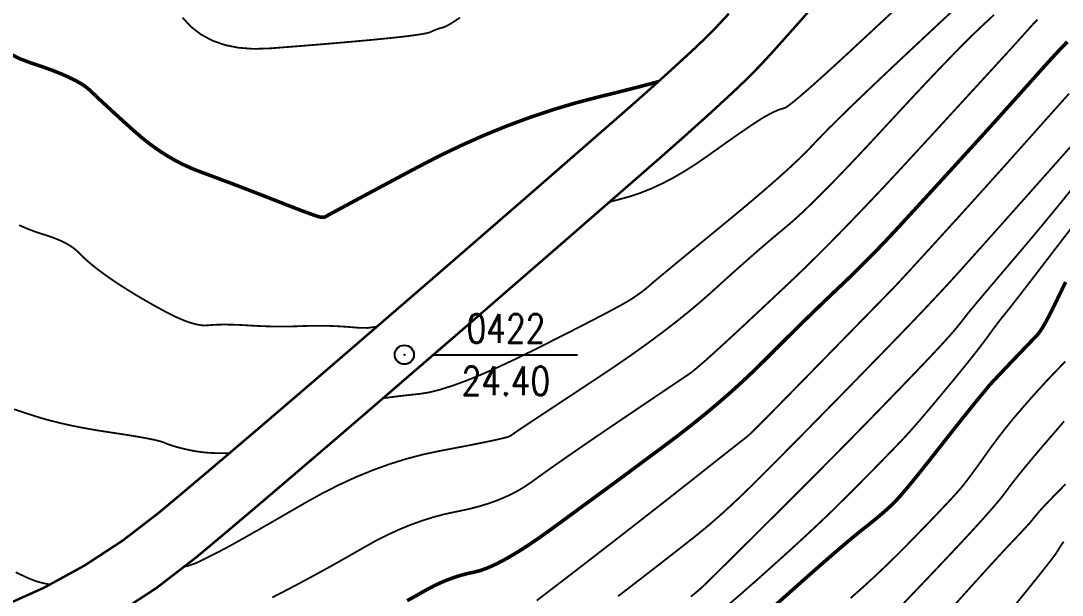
# Model space of a CAD drawing. Extents: x 1059 to 1761, y 608 to 1213.
# Drawn here: x 1163.78 to 1207.35, y 738.77 to 762.81 of the extents above; entities that cross this region are included whole.
import ezdxf
from ezdxf.enums import TextEntityAlignment as Align

# ---------------------------------------------------------------- set-up
doc = ezdxf.new("R2010")
doc.units = 0
doc.header["$LTSCALE"] = 0.5
doc.header["$PDSIZE"] = 0.2
doc.layers.get('0').update_dxf_attribs({"linetype": 'CONTINUOUS'})
for name, color, linetype in [('DGX', 2, 'CONTINUOUS'), ('DLSS', 4, 'CONTINUOUS'), ('KZD', 1, 'CONTINUOUS')]:
    doc.layers.add(name, color=color, linetype=linetype)
doc.styles.add('HZ', font='rs.shx', dxfattribs={"width": 0.8, "bigfont": 'hztxt.shx'})

# ---------------------------------------------------------------- blocks, each defined once
blk = doc.blocks.new('gc117')
blk.add_circle((0, 0), 0.8)
blk.add_point((0, 0))

msp = doc.modelspace()

# ---------------------------------------------------------------- linework, layer by layer
at = {"layer": 'DGX', "linetype": 'Continuous', "const_width": 0.075}
for points in [[(1202.902943131525, 763.3521777386442), (1202.354076834987, 762.8388139099877), (1201.714247860191, 762.2403094873777), (1200.983456207138, 761.5566644708138), (1200.240631865865, 760.8594628231299), (1199.564704826412, 760.2202885071596), (1198.955675088777, 759.6391415229031), (1198.413542652961, 759.1160218703601), (1197.938307518964, 758.6509295495307), (1197.529969686786, 758.243864560415), (1197.188529156426, 757.8948269030129), (1196.913985927886, 757.6038165773246), (1196.644008617229, 757.3221619330882), (1196.316265840523, 757.0011913200423), (1195.930757597766, 756.6409047381867), (1195.48748388896, 756.2413021875216), (1194.986444714103, 755.8023836680469), (1194.427640073196, 755.3241491797626), (1193.811069966239, 754.8065987226687), (1193.136734393231, 754.2497322967654), (1192.473579537283, 753.7056985496994), (1191.890551581502, 753.226646129118), (1191.387650525889, 752.8125750350212), (1190.964876370443, 752.4634852674088), (1190.622229115165, 752.1793768262811), (1190.359708760054, 751.9602497116379), (1190.177315305111, 751.8061039234792), (1190.075048750336, 751.7169394618049), (1190.008818987303, 751.658583128069), (1189.934535907586, 751.5968617237249), (1189.852199511186, 751.5317752487728), (1189.761809798103, 751.4633237032125), (1189.663366768337, 751.391507087044), (1189.556870421887, 751.3163254002674), (1189.442320758754, 751.2377786428826), (1189.319717778938, 751.1558668148898), (1189.146810332342, 751.0502410533966), (1188.881347268872, 750.9005524955105), (1188.523328588527, 750.706801141232), (1188.072754291307, 750.4689869905606), (1187.529624377213, 750.1871100434965), (1186.893938846244, 749.8611703000398), (1186.1656976984, 749.4911677601904), (1185.344900933681, 749.0771024239483), (1184.509678485526, 748.666045887024), (1183.738160287374, 748.3050697451278), (1183.030346339224, 747.9941739982596), (1182.386236641076, 747.7333586464198), (1181.805831192931, 747.522623689608), (1181.289129994788, 747.3619691278244), (1180.836133046648, 747.251394961069), (1180.446840348511, 747.1909011893417), (1180.095628203915, 747.1546519071373), (1179.756872916401, 747.1168112089505), (1179.430574485968, 747.0773790947811), (1179.116732912617, 747.0363555646293), (1178.937939723001, 747.0110747135002)], [(1200.555806117213, 763.4607723985644), (1199.887593131971, 762.8411113601146), (1199.137267365727, 762.1426684881603), (1198.391408333887, 761.4502872927158), (1197.736595551861, 760.8488112837956), (1197.172829019649, 760.3382404613999), (1196.700108737252, 759.9185748255285), (1196.318434704669, 759.5898143761815), (1196.0278069219, 759.3519591133589), (1195.828225388944, 759.2050090370608), (1195.719690105804, 759.1489641472868), (1195.652447169622, 759.1344477686263), (1195.576742677543, 759.1120832256676), (1195.492576629568, 759.0818705184109), (1195.399949025697, 759.0438096468562), (1195.29885986593, 758.9979006110035), (1195.189309150266, 758.9441434108528), (1195.071296878706, 758.882538046404), (1194.944823051249, 758.8130845176572), (1194.79230344238, 758.7227692516553), (1194.596153826583, 758.5985786754414), (1194.356374203858, 758.4405127890154), (1194.072964574205, 758.2485715923773), (1193.745924937624, 758.022755085527), (1193.375255294115, 757.7630632684647), (1192.960955643678, 757.4694961411902), (1192.503025986312, 757.1420537037038), (1192.026349932263, 756.8126298273868), (1191.555811091772, 756.5131183836208), (1191.09140946484, 756.2435193724059), (1190.633145051467, 756.003832793742), (1190.181017851654, 755.7940586476294), (1189.735027865399, 755.6141969340678), (1189.295175092703, 755.4642476530572), (1188.861459533567, 755.3442108045977), (1188.43088109008, 755.231364167992), (1188.41541664936, 755.226751916862)], [(1182.160529604145, 762.9418265141974), (1181.908769378235, 762.7763504865252), (1181.707802762482, 762.6529955442119), (1181.557629756885, 762.5717616872578), (1181.458250361446, 762.5326489156625), (1181.385534192084, 762.5139323903745), (1181.315350864721, 762.4938872723417), (1181.247700379357, 762.4725135615641), (1181.182582735993, 762.4498112580418), (1181.119997934627, 762.4257803617746), (1181.05994597526, 762.4004208727628), (1181.002426857893, 762.3737327910061), (1180.947440582524, 762.3457161165048), (1180.868103001618, 762.3159991211569), (1180.737529967638, 762.2842100768609), (1180.555721480583, 762.2503489836165), (1180.322677540453, 762.2144158414239), (1180.038398147249, 762.1764106502832), (1179.702883300971, 762.1363334101942), (1179.316133001618, 762.0941841211569), (1178.878147249191, 762.0499627831715), (1178.399353448671, 762.0041543422572), (1177.89017900504, 761.9572437444331), (1177.350623918298, 761.9092309896993), (1176.780688188445, 761.8601160780559), (1176.18037181548, 761.8098990095027), (1175.549674799405, 761.75857978404), (1174.888597140218, 761.7061584016675), (1174.19713883792, 761.6526348623853), (1173.517022731797, 761.6325349708651), (1172.889971661135, 761.6803845317784), (1172.315985625932, 761.7961835451251), (1171.795064626191, 761.9799320109055), (1171.327208661909, 762.2316299291192), (1170.912417733088, 762.5512772997666), (1170.550691839727, 762.9388741228474)], [(1204.502446114005, 763.060734718027), (1204.236018834565, 762.811678159102), (1203.950335880535, 762.5444807838164), (1203.628276780361, 762.2363553630987), (1203.252721062491, 761.8645146678774), (1202.823668726925, 761.4289586981524), (1202.341119773664, 760.9296874539239), (1201.805074202706, 760.3667009351918), (1201.215532014052, 759.739999141956), (1200.572493207702, 759.0495820742167), (1199.875957783657, 758.2954497319737), (1199.178928790753, 757.5430478099639), (1198.534409277831, 756.8578220029242), (1197.94239924489, 756.2397723108544), (1197.402898691931, 755.6888987337547), (1196.915907618952, 755.2052012716249), (1196.481426025954, 754.7886799244652), (1196.099453912938, 754.4393346922755), (1195.769991279903, 754.1571655750558), (1195.457240527629, 753.8981602862285), (1195.125404056896, 753.6183065392162), (1194.774481867705, 753.3176043340187), (1194.404473960055, 752.996053670636), (1194.015380333946, 752.6536545490683), (1193.607200989378, 752.2904069693154), (1193.179935926352, 751.9063109313774), (1192.733585144867, 751.5013664352542), (1192.2595955064, 751.0812023665285), (1191.749413872427, 750.6514476107824), (1191.203040242948, 750.2121021680161), (1190.620474617964, 749.7631660382297), (1190.001716997473, 749.3046392214229), (1189.346767381477, 748.836521717596), (1188.655625769974, 748.3588135267488), (1187.928292162966, 747.8715146488814), (1187.225100847212, 747.4072365088253), (1186.606386109471, 746.9985905314123), (1186.072147949743, 746.6455767166422), (1185.622386368029, 746.348195064515), (1185.257101364328, 746.1064455750309), (1184.97629293864, 745.9203282481897), (1184.779961090966, 745.7898430839914), (1184.668105821304, 745.7149900824361), (1184.600774247214, 745.6693779288213), (1184.538013486251, 745.6266153084447), (1184.479823538417, 745.586702221306), (1184.42620440371, 745.5496386674055), (1184.377156082131, 745.515424646743), (1184.33267857368, 745.4840601593186), (1184.292771878357, 745.4555452051321), (1184.257435996162, 745.4298797841839), (1184.182747197547, 745.3989850917379), (1184.024781752966, 745.3547823230588), (1183.783539662417, 745.2972714781464), (1183.459020925901, 745.2264525570008), (1183.051225543418, 745.1423255596219), (1182.560153514968, 745.0448904860098), (1181.98580484055, 744.9341473361644), (1181.328179520166, 744.8100961100859), (1180.628123405822, 744.6617395103817), (1179.926482349526, 744.4780802396599), (1179.223256351279, 744.2591182979204), (1178.518445411079, 744.0048536851632), (1177.812049528927, 743.7152864013882), (1177.104068704823, 743.3904164465955), (1176.394502938768, 743.0302438207851), (1175.68335223076, 742.6347685239571), (1175.006060968305, 742.242431301729), (1174.398073538908, 741.8916728997185), (1173.859389942569, 741.5824933179257), (1173.390010179288, 741.3148925563505), (1172.989934249065, 741.0888706149931), (1172.6591621519, 740.9044274938533), (1172.397693887793, 740.7615631929311), (1172.205529456744, 740.6602777122266), (1172.052709117554, 740.5822386986405), (1171.909273129024, 740.5091137990732), (1171.775221491154, 740.4409030135249), (1171.650554203944, 740.3776063419956), (1171.535271267393, 740.3192237844852), (1171.429372681503, 740.2657553409937), (1171.332858446273, 740.2172010115212), (1171.245728561702, 740.1735607960677), (1171.161733279366, 740.1338158573594), (1171.074622850839, 740.0969473581226), (1170.98439727612, 740.0629552983576), (1170.891056555209, 740.031839678064), (1170.794600688107, 740.003600497242), (1170.695029674813, 739.9782377558918), (1170.649507371258, 739.9682692434351)], [(1206.316669024565, 762.8534809010596), (1206.27166943651, 762.8096617375983), (1206.216893659709, 762.7536080630641), (1206.152341694163, 762.6853198774571), (1206.078013539872, 762.6047971807774), (1205.993909196836, 762.5120399730247), (1205.900028665054, 762.4070482541991), (1205.801284284978, 762.2961431485952), (1205.702588397058, 762.1856457805071), (1205.603941001293, 762.0755561499351), (1205.505342097684, 761.965874256879), (1205.406791686231, 761.8566001013388), (1205.308289766934, 761.7477336833146), (1205.209836339792, 761.6392750028064), (1205.111431404806, 761.5312240598139), (1204.967244583265, 761.3734805103907), (1204.731445496459, 761.1159440105897), (1204.404034144388, 760.758614560411), (1203.98501052705, 760.3014921598547), (1203.474374644448, 759.7445768089206), (1202.87212649658, 759.0878685076087), (1202.178266083446, 758.3313672559192), (1201.392793405047, 757.475073053852), (1200.580749866103, 756.5947175529492), (1199.807176871337, 755.766032404753), (1199.072074420748, 754.9890176092633), (1198.375442514336, 754.2636731664802), (1197.717281152101, 753.5899990764037), (1197.097590334044, 752.9679953390338), (1196.516370060163, 752.3976619543705), (1195.97362033046, 751.8789989224138), (1195.468092888418, 751.4035497710723), (1194.998539477523, 750.9628580282548), (1194.564960097774, 750.5569236939613), (1194.167354749171, 750.1857467681916), (1193.805723431715, 749.849327250946), (1193.480066145406, 749.5476651422242), (1193.190382890243, 749.2807604420265), (1192.936673666226, 749.0486131503528), (1192.711067133168, 748.8442197187786), (1192.505691950881, 748.6605765988795), (1192.320548119366, 748.4976837906556), (1192.155635638622, 748.355541294107), (1192.010954508649, 748.2341491092334), (1191.886504729447, 748.1335072360351), (1191.782286301016, 748.0536156745119), (1191.698299223357, 747.9944744246638), (1191.589604518476, 747.9221082788966), (1191.411263208379, 747.8025420296159), (1191.163275293067, 747.6357756768216), (1190.845640772539, 747.4218092205136), (1190.458359646796, 747.1606426606921), (1190.001431915838, 746.852275997357), (1189.474857579665, 746.4967092305083), (1188.878636638276, 746.093942360146), (1188.268308498939, 745.6804902580252), (1187.699412568924, 745.2928677959011), (1187.171948848229, 744.9310749737737), (1186.685917336855, 744.5951117916428), (1186.241318034801, 744.2849782495085), (1185.838150942069, 744.0006743473709), (1185.476416058657, 743.74220008523), (1185.156113384566, 743.5095554630858), (1184.845170432462, 743.2979361655755), (1184.511514715014, 743.1025378773367), (1184.15514623222, 742.9233605983692), (1183.77606498408, 742.7604043286731), (1183.374270970595, 742.6136690682483), (1182.949764191765, 742.483154817095), (1182.50254464759, 742.3688615752131), (1182.03261233807, 742.2707893426027), (1181.550778204506, 742.168678565749), (1181.067853188203, 742.0422696911374), (1180.58383728916, 741.8915627187681), (1180.098730507376, 741.7165576486409), (1179.612532842853, 741.5172544807559), (1179.125244295589, 741.2936532151131), (1178.636864865586, 741.0457538517124), (1178.147394552842, 740.773556390554), (1177.658549629376, 740.4919286118418), (1177.172046367203, 740.2157382957799), (1176.687884766324, 739.9449854423686), (1176.206064826738, 739.6796700516078), (1175.726586548447, 739.4197921234972), (1175.249449931449, 739.1653516580373), (1174.774654975745, 738.9163486552276), (1174.302201681334, 738.6727831150686)], [(1207.645415438845, 759.7630417551466), (1207.139157660532, 759.1984440069298), (1206.563389623886, 758.5523759961638), (1205.963738556919, 757.8785869769405), (1205.385831687642, 757.2308262033514), (1204.829669016055, 756.6090936753966), (1204.295250542157, 756.013389393076), (1203.78257626595, 755.4437133563896), (1203.291646187433, 754.9000655653375), (1202.822460306606, 754.3824460199197), (1202.375018623468, 753.890854720136), (1201.962040475078, 753.4383267236942), (1201.596245198491, 753.0378970883019), (1201.277632793708, 752.689565813959), (1201.00620326073, 752.3933329006657), (1200.781956599555, 752.1491983484218), (1200.604892810183, 751.9571621572273), (1200.475011892616, 751.8172243270824), (1200.392313846853, 751.7293848579868), (1200.2981945401, 751.631886102396), (1200.134049839565, 751.4629704127653), (1199.899879745247, 751.2226377890947), (1199.595684257146, 750.9108882313841), (1199.221463375263, 750.5277217396335), (1198.777217099597, 750.073138313843), (1198.262945430148, 749.5471379540124), (1197.678648366916, 748.949720660142), (1197.09069156469, 748.3487642554046), (1196.565440678259, 747.8121465629732), (1196.102895707621, 747.3398675828479), (1195.703056652777, 746.9319273150286), (1195.365923513728, 746.5883257595153), (1195.091496290473, 746.3090629163081), (1194.879774983011, 746.0941387854069), (1194.730759591344, 745.9435533668118), (1194.618380424647, 745.8310015406169), (1194.516567792095, 745.7301781869162), (1194.425321693689, 745.6410833057098), (1194.344642129429, 745.5637168969978), (1194.274529099315, 745.4980789607802), (1194.214982603346, 745.4441694970568), (1194.166002641523, 745.4019885058278), (1194.127589213846, 745.371535987093), (1194.062099735207, 745.3212671031639), (1193.931891620498, 745.2196370163517), (1193.73696486972, 745.0666457266565), (1193.477319482873, 744.8622932340782), (1193.152955459956, 744.6065795386168), (1192.763872800969, 744.2995046402722), (1192.310071505913, 743.9410685390445), (1191.791551574788, 743.5312712349339), (1191.234655237725, 743.0918751806709), (1190.665724724857, 742.6446428289864), (1190.084760036184, 742.1895741798805), (1189.491761171705, 741.7266692333532), (1188.886728131422, 741.2559279894043), (1188.269660915333, 740.777350448034), (1187.640559523439, 740.2909366092422), (1186.99942395574, 739.796686473029), (1186.3865622458, 739.3251385582288), (1185.842282427185, 738.9068313836758), (1185.366584499893, 738.5417649493703)], [(1207.690184963697, 757.5233276453633), (1207.199821517437, 756.9695696118328), (1206.645752495859, 756.3449975439158), (1206.027977898962, 755.6496114416127), (1205.408426822879, 754.9529547138319), (1204.849028363744, 754.324570769482), (1204.349782521556, 753.7644596085631), (1203.910689296316, 753.2726212310752), (1203.531748688022, 752.8490556370182), (1203.212960696677, 752.4937628263923), (1202.954325322278, 752.2067427991973), (1202.755842564827, 751.9879955554333), (1202.583004663366, 751.799286924469), (1202.401303856939, 751.602382735673), (1202.210740145546, 751.3972829890456), (1202.011313529187, 751.1839876845866), (1201.803024007861, 750.9624968222959), (1201.58587158157, 750.7328104021738), (1201.359856250312, 750.4949284242199), (1201.124978014088, 750.2488508884344), (1200.866784892293, 749.9797163091436), (1200.570824904324, 749.6726632006732), (1200.23709805018, 749.3276915630237), (1199.865604329861, 748.9448013961947), (1199.456343743366, 748.5239927001865), (1199.009316290698, 748.0652654749988), (1198.524521971854, 747.5686197206319), (1198.001960786835, 747.0340554370856), (1197.473217105505, 746.4940940513109), (1196.969875297726, 745.9812569902585), (1196.491935363499, 745.4955442539289), (1196.039397302824, 745.0369558423216), (1195.612261115701, 744.6054917554368), (1195.21052680213, 744.2011519932746), (1194.83419436211, 743.8239365558348), (1194.483263795642, 743.4738454431176), (1194.148367494344, 743.1442736365842), (1193.820137849836, 742.8286161176959), (1193.498574862117, 742.5268728864527), (1193.183678531188, 742.2390439428546), (1192.875448857049, 741.9651292869016), (1192.573885839699, 741.7051289185938), (1192.278989479138, 741.459042837931), (1191.990759775366, 741.2268710449133), (1191.697643959542, 740.9956983044674), (1191.388089262824, 740.7526093815198), (1191.062095685212, 740.4976042760707), (1190.719663226705, 740.2306829881198), (1190.360791887305, 739.9518455176674), (1189.98548166701, 739.6610918647134), (1189.593732565821, 739.3584220292577), (1189.185544583738, 739.0438360113005), (1188.768858177917, 738.7234291119706)], [(1207.837131324584, 755.8690442277793), (1207.37769555109, 755.2985596928763), (1206.909864249966, 754.72517798549), (1206.433637421213, 754.1488991056203), (1205.949015064829, 753.5697230532672), (1205.455997180816, 752.9876498284308), (1204.987683869042, 752.4375966354997), (1204.577175229379, 751.9544806788628), (1204.224471261825, 751.5383019585199), (1203.929571966382, 751.1890604744711), (1203.692477343048, 750.9067562267164), (1203.513187391825, 750.6913892152559), (1203.391702112711, 750.5429594400894), (1203.328021505708, 750.461466901217), (1203.290022803465, 750.4099512458811), (1203.245583238635, 750.3514521213237), (1203.194702811217, 750.2859695275451), (1203.137381521211, 750.2135034645453), (1203.073619368618, 750.134053932324), (1203.003416353437, 750.0476209308815), (1202.926772475668, 749.9542044602177), (1202.843687735312, 749.8538045203327), (1202.744660418627, 749.7374673077836), (1202.620188811874, 749.5962390191278), (1202.470272915052, 749.4301196543653), (1202.294912728161, 749.2391092134961), (1202.094108251202, 749.0232076965203), (1201.867859484173, 748.7824151034378), (1201.616166427076, 748.5167314342485), (1201.339029079911, 748.2261566889526), (1201.045877658647, 747.9201894378725), (1200.746142379254, 747.6083282513308), (1200.439823241732, 747.2905731293273), (1200.126920246082, 746.9669240718622), (1199.807433392303, 746.6373810789354), (1199.481362680395, 746.3019441505469), (1199.148708110358, 745.9606132866967), (1198.809469682193, 745.6133884873848), (1198.449280013293, 745.246231434987), (1198.053771721053, 744.8451038118786), (1197.622944805472, 744.41000561806), (1197.156799266551, 743.9409368535312), (1196.655335104289, 743.4378975182918), (1196.118552318687, 742.9008876123421), (1195.546450909744, 742.3299071356821), (1194.939030877461, 741.7249560883117), (1194.350116282856, 741.1392975969001), (1193.833531186949, 740.6261947881162), (1193.38927558974, 740.18564766196), (1193.017349491228, 739.8176562184318), (1192.717752891414, 739.5222204575313), (1192.490485790297, 739.2993403792586), (1192.335548187878, 739.1490159836137), (1192.252940084157, 739.0712472705966), (1192.198447555954, 739.0234926495892), (1192.12785668009, 738.9632105299735), (1192.041167456566, 738.8904009117495), (1191.938379885381, 738.8050637949171), (1191.819493966534, 738.7071991794764)], [(1178.690020913353, 750.0132818107622), (1178.657665206163, 750.0046903067891), (1178.287825104926, 749.9536462521506), (1177.946631791395, 749.9573695123893), (1177.623475788961, 749.9857579649939), (1177.307747621018, 750.0087094874532), (1176.999447287566, 750.0262240797672), (1176.698574788606, 750.0383017419358), (1176.405130124137, 750.044942473959), (1176.119113294159, 750.046146275837), (1175.840524298673, 750.0419131475696), (1175.569363137678, 750.032243089157), (1175.300782590183, 750.0217784135309), (1175.029935435199, 750.0151614336237), (1174.756821672725, 750.0123921494352), (1174.481441302761, 750.0134705609655), (1174.203794325307, 750.0183966682145), (1173.923880740363, 750.0271704711823), (1173.64170054793, 750.0397919698689), (1173.357253748006, 750.0562611642742), (1173.079996523624, 750.0724543809807), (1172.819385057815, 750.0842479465709), (1172.575419350578, 750.0916418610445), (1172.348099401914, 750.0946361244019), (1172.137425211822, 750.0932307366427), (1171.943396780303, 750.0874256977671), (1171.766014107356, 750.077221007775), (1171.605277192983, 750.0626166666666), (1171.442093562011, 750.0579745824241), (1171.25737073927, 750.0776566630299), (1171.051108724762, 750.1216629084839), (1170.823307518485, 750.1899933187863), (1170.573967120439, 750.282647893937), (1170.303087530625, 750.3996266339359), (1170.010668749043, 750.5409295387832), (1169.696710775692, 750.7065566084789), (1169.37865450133, 750.8826901812356), (1169.073940816715, 751.0555125952662), (1168.782569721845, 751.2250238505709), (1168.504541216721, 751.3912239471495), (1168.239855301344, 751.554112885002), (1167.988511975713, 751.7136906641285), (1167.750511239827, 751.869957284529), (1167.525853093688, 752.0229127462034), (1167.314688146962, 752.1720294234217), (1167.117167009318, 752.3167796904538), (1166.933289680754, 752.4571635472998), (1166.763056161272, 752.5931809939595), (1166.606466450871, 752.7248320304332), (1166.463520549551, 752.8521166567206), (1166.334218457312, 752.9750348728218), (1166.218560174154, 753.0935866787368), (1166.099571496952, 753.2076453907231), (1165.960278222577, 753.3170843250383), (1165.800680351031, 753.4219034816824), (1165.620777882313, 753.5221028606553), (1165.420570816424, 753.6176824619572), (1165.200059153362, 753.7086422855879), (1164.95924289313, 753.7949823315473), (1164.698122035725, 753.8767025998357), (1164.407040308861, 753.971713130662), (1164.076341440248, 754.0979239642354), (1163.706025429886, 754.2553351005558)], [(1207.769678730164, 754.1796907192426), (1207.383351930137, 753.6757741264474), (1207.020240406162, 753.2022618083402), (1206.680344158241, 752.7591537649208), (1206.363663186374, 752.3464499961894), (1206.074476808886, 751.9700600866884), (1205.817064344105, 751.6358936209601), (1205.591425792032, 751.3439505990045), (1205.397561152666, 751.0942310208217), (1205.235470426007, 750.8867348864117), (1205.105153612055, 750.7214621957743), (1205.006610710811, 750.5984129489098), (1204.939841722274, 750.5175871458179), (1204.884123051688, 750.4505351645743), (1204.818731104298, 750.3688073832545), (1204.743665880104, 750.2724038018586), (1204.658927379106, 750.1613244203864), (1204.564515601304, 750.0355692388381), (1204.460430546698, 749.8951382572135), (1204.346672215287, 749.7400314755128), (1204.223240607073, 749.5702488937359), (1204.083094855791, 749.3802502939483), (1203.919194095181, 749.1644954582155), (1203.731538325242, 748.9229843865373), (1203.520127545974, 748.655717078914), (1203.284961757377, 748.3626935353456), (1203.026040959451, 748.0439137558318), (1202.743365152196, 747.6993777403728), (1202.436934335613, 747.3290854889686), (1202.130924518133, 746.9619226229124), (1201.84951170819, 746.6267747634973), (1201.592695905782, 746.3236419107235), (1201.360477110912, 746.0525240645907), (1201.152855323577, 745.8134212250992), (1200.969830543779, 745.6063333922488), (1200.811402771517, 745.4312605660396), (1200.677572006792, 745.2882027464714), (1200.554659506123, 745.1599168258675), (1200.428986526029, 745.0291596965509), (1200.30055306651, 744.8959313585216), (1200.169359127567, 744.7602318117795), (1200.0354047092, 744.6220610563247), (1199.898689811408, 744.4814190921572), (1199.759214434192, 744.338305919277), (1199.616978577551, 744.1927215376841), (1199.465958286642, 744.0387799628692), (1199.30012960662, 743.8705952103232), (1199.119492537486, 743.6881672800462), (1198.924047079239, 743.4914961720381), (1198.71379323188, 743.2805818862989), (1198.488730995408, 743.0554244228288), (1198.248860369823, 742.8160237816276), (1197.994181355126, 742.5623799626952), (1197.71654854032, 742.2893874185888), (1197.407816514408, 741.9919406018652), (1197.067985277391, 741.6700395125245), (1196.697054829268, 741.3236841505665), (1196.29502517004, 740.9528745159913), (1195.861896299706, 740.557610608799), (1195.397668218267, 740.1378924289894), (1194.902340925723, 739.6937199765628), (1194.382246567404, 739.232569039515), (1193.843717288643, 738.7619154058424), (1193.286753089439, 738.281759075545)], [(1207.486051208062, 748.5535758003045), (1207.358142878053, 748.4214698294203), (1207.231210883535, 748.289918229729), (1207.105255224509, 748.1589210012305), (1206.980275900974, 748.028478143925), (1206.856272912931, 747.8985896578124), (1206.728841914053, 747.7636651653786), (1206.593578558018, 747.6181142891094), (1206.450482844823, 747.4619370290048), (1206.29955477447, 747.295133385065), (1206.140794346959, 747.1177033572898), (1205.974201562288, 746.9296469456791), (1205.799776420459, 746.7309641502331), (1205.617518921472, 746.5216549709519), (1205.432737546889, 746.3059920533829), (1205.250740778275, 746.0882480430737), (1205.071528615629, 745.8684229400244), (1204.895101058952, 745.646516744235), (1204.721458108243, 745.4225294557056), (1204.550599763502, 745.1964610744359), (1204.38252602473, 744.9683116004261), (1204.217236891927, 744.7380810336763), (1204.058148841419, 744.5143413465007), (1203.908678349533, 744.3056645112136), (1203.76882541627, 744.1120505278153), (1203.63859004163, 743.9334993963056), (1203.517972225612, 743.7700111166845), (1203.406971968217, 743.621585688952), (1203.305589269445, 743.4882231131081), (1203.213824129295, 743.3699233891527), (1203.102347967941, 743.2353682384359), (1202.941832205558, 743.0532393823073), (1202.732276842145, 742.8235368207669), (1202.473681877703, 742.5462605538146), (1202.166047312231, 742.2214105814506), (1201.809373145729, 741.8489869036748), (1201.403659378198, 741.4289895204871), (1200.948906009636, 740.9614184318879), (1200.467698188094, 740.475819342561), (1199.982621061619, 740.0017379571906), (1199.493674630211, 739.539174275777), (1199.000858893869, 739.08812829832), (1198.504173852595, 738.6486000248198)], [(1172.521577945784, 744.7193374194356), (1172.42426686923, 744.7151853636769), (1172.17741882466, 744.711376516834), (1171.938663936032, 744.7146366195633), (1171.708002203346, 744.724965671865), (1171.485433626601, 744.7423636737391), (1171.270958205799, 744.7668306251855), (1171.064575940939, 744.7983665262043), (1170.86628683202, 744.8369713767953), (1170.67946678611, 744.8787399094917), (1170.507491710275, 744.9197668568266), (1170.350361604515, 744.9600522188), (1170.20807646883, 744.9995959954117), (1170.08063630322, 745.0383981866619), (1169.968041107686, 745.0764587925505), (1169.870290882227, 745.1137778130776), (1169.787385626842, 745.150355248243), (1169.686145355868, 745.1887740907708), (1169.53339008364, 745.2316173333847), (1169.329119810157, 745.2788849760849), (1169.07333453542, 745.3305770188712), (1168.766034259429, 745.3866934617436), (1168.407218982184, 745.4472343047022), (1167.996888703684, 745.512199547747), (1167.53504342393, 745.5815891908778), (1167.058502181808, 745.655058999369), (1166.604084016204, 745.7322647384946), (1166.171788927118, 745.8132064082545), (1165.761616914551, 745.8978840086488), (1165.373567978502, 745.9862975396774), (1165.007642118971, 746.0784470013405), (1164.663839335958, 746.1743323936378), (1164.342159629464, 746.2739537165696), (1164.041381940412, 746.3723373194659), (1163.760285209728, 746.4645095516571), (1163.498869437412, 746.5504704131431)], [(1207.43604344336, 746.045921709308), (1207.07272294034, 745.6271139028652), (1206.701810708624, 745.1974861813546), (1206.363524343918, 744.8013949972318), (1206.05786384622, 744.4388403504965), (1205.784829215532, 744.109822241149), (1205.544420451853, 743.8143406691892), (1205.336637555183, 743.5523956346169), (1205.161480525522, 743.3239871374324), (1205.01894936287, 743.1291151776354), (1204.863427895566, 742.9230226952692), (1204.649299951948, 742.6609526303766), (1204.376565532017, 742.3429049829579), (1204.045224635772, 741.9688797530129), (1203.655277263214, 741.5388769405415), (1203.206723414342, 741.052896545544), (1202.699563089156, 740.51093856802), (1202.133796287657, 739.9130030079698), (1201.563138618684, 739.3130971892405), (1201.041305691078, 738.7652284356792), (1200.568297504839, 738.2693967472859)], [(1207.497335040543, 743.420243732198), (1207.221521814064, 743.1402511133414), (1206.984509062502, 742.8980848959526), (1206.786296785858, 742.6937450800315), (1206.626884984133, 742.5272316655783), (1206.506273657325, 742.3985446525927), (1206.424462805436, 742.3076840410749), (1206.364749502646, 742.2385353209863), (1206.310430823139, 742.1749839822882), (1206.261506766913, 742.1170300249805), (1206.217977333969, 742.0646734490635), (1206.179842524308, 742.0179142545369), (1206.147102337928, 741.9767524414009), (1206.11975677483, 741.9411880096553), (1206.097805835014, 741.9112209593003), (1206.065993769534, 741.8712752859069), (1206.009064829445, 741.8057749850465), (1205.927019014746, 741.714720056719), (1205.819856325437, 741.5981105009243), (1205.687576761519, 741.4559463176626), (1205.530180322991, 741.2882275069337), (1205.347667009854, 741.0949540687377), (1205.140036822107, 740.8761260030747), (1204.887679764963, 740.6073514554787), (1204.570985843635, 740.2642385714838), (1204.189955058123, 739.8467873510901), (1203.744587408428, 739.3549977942978), (1203.234882894548, 738.7888699011066), (1202.660841516484, 738.1484036715166)], [(1207.416353048543, 741.0089654629535), (1207.386170371367, 740.9698276297618), (1207.359077348214, 740.9311066198557), (1207.330805871405, 740.8895026940128), (1207.301355940941, 740.8450158522331), (1207.270727556821, 740.7976460945167), (1207.238920719046, 740.7473934208634), (1207.205935427616, 740.6942578312734), (1207.17177168253, 740.6382393257466), (1207.136429483789, 740.5793379042829), (1207.078013049854, 740.4923558167244), (1206.97462659919, 740.3520953129132), (1206.826270131794, 740.1585563928492), (1206.632943647669, 739.9117390565325), (1206.394647146812, 739.6116433039629), (1206.111380629226, 739.2582691351406), (1205.783144094908, 738.8516165500655), (1205.409937543861, 738.3916855487378)], [(1165.012969517923, 739.213522486218), (1164.963594578431, 739.2221185257021), (1164.831245284576, 739.2486324229118), (1164.70228145104, 739.2780291745752), (1164.576703077822, 739.3103087806921), (1164.454510164923, 739.3454712412628), (1164.322745282929, 739.3902719117823), (1164.168451002424, 739.4514661477457), (1163.991627323411, 739.529053949153), (1163.792274245889, 739.6230353160042), (1163.570391769857, 739.7334102482995)]]:
    msp.add_lwpolyline(points, dxfattribs=at)
at = {"layer": 'DGX', "color": 3, "linetype": 'Continuous', "const_width": 0.15}
for points in [[(1207.566149841976, 761.9253657210138), (1207.36946790766, 761.7240952730751), (1207.137682870752, 761.4788946895226), (1206.870794731251, 761.189763970356), (1206.568803489157, 760.8567031155757), (1206.23170914447, 760.4797121251814), (1205.877150308238, 760.0814880931423), (1205.522765591509, 759.6847281134272), (1205.168554994281, 759.2894321860364), (1204.814518516556, 758.8956003109695), (1204.460656158333, 758.5032324882268), (1204.106967919612, 758.1123287178083), (1203.753453800394, 757.7228889997137), (1203.400113800677, 757.3349133339434), (1203.04805776392, 756.9491092588652), (1202.698395533577, 756.5661843128472), (1202.351127109649, 756.1861384958893), (1202.006252492137, 755.8089718079916), (1201.66377168104, 755.4346842491542), (1201.323684676358, 755.0632758193768), (1200.985991478091, 754.6947465186597), (1200.650692086239, 754.3290963470027), (1200.316995987682, 753.9683740617687), (1199.984112669298, 753.6146284203204), (1199.652042131089, 753.2678594226577), (1199.320784373054, 752.9280670687808), (1198.990339395193, 752.5952513586896), (1198.660707197507, 752.2694122923839), (1198.331887779994, 751.9505498698641), (1198.003881142655, 751.6386640911298), (1197.668869916651, 751.3214768711564), (1197.319036733141, 750.9867101249189), (1196.954381592125, 750.6343638524173), (1196.574904493604, 750.2644380536517), (1196.180605437577, 749.8769327286219), (1195.771484424045, 749.471847877328), (1195.347541453007, 749.04918349977), (1194.908776524463, 748.608939595948), (1194.453334924813, 748.1603975861307), (1193.979361940454, 747.712838890587), (1193.486857571388, 747.2662635093171), (1192.975821817613, 746.8206714423209), (1192.44625467913, 746.3760626895983), (1191.898156155939, 745.9324372511493), (1191.331526248041, 745.4897951269741), (1190.746364955434, 745.0481363170724), (1190.188703910238, 744.6342814803853), (1189.704574744574, 744.2750512758536), (1189.293977458441, 743.9704457034773), (1188.956912051839, 743.7204647632562), (1188.693378524768, 743.5251084551907), (1188.503376877228, 743.3843767792804), (1188.386907109219, 743.2982697355255), (1188.343969220741, 743.266787323926), (1188.302800352371, 743.2369266750017), (1188.191637644686, 743.1556849192721), (1188.010481097687, 743.0230620567374), (1187.759330711373, 742.8390580873978), (1187.438186485744, 742.6036730112529), (1187.047048420801, 742.316906828303), (1186.585916516543, 741.9787595385479), (1186.05479077297, 741.5892311419877), (1185.507593667377, 741.1968872394131), (1184.998247677062, 740.8502934316143), (1184.526752802022, 740.5494497185917), (1184.09310904226, 740.2943561003452), (1183.697316397773, 740.0850125768748), (1183.339374868563, 739.9214191481803), (1183.01928445463, 739.8035758142619), (1182.737045155973, 739.7314825751196), (1182.47343300319, 739.6756176211163), (1182.209224026879, 739.6064591426151), (1181.94441822704, 739.524007139616), (1181.679015603673, 739.4282616121188), (1181.413016156778, 739.3192225601238), (1181.146419886355, 739.1968899836307), (1180.879226792404, 739.0612638826399), (1180.611436874924, 738.9123442571508), (1180.311038290446, 738.7414259219546), (1179.946019195497, 738.5398036918415)], [(1190.453617932272, 760.2599889174361), (1190.265494892105, 760.2079797144396), (1189.589962947771, 760.0299562332375), (1188.807802124999, 759.8311903514128), (1187.919012423788, 759.6116820689656), (1186.977058156682, 759.364813298624), (1186.035403636223, 759.0839659531164), (1185.094048862412, 758.7691400324429), (1184.152993835248, 758.4203355366035), (1183.212238554732, 758.037552465598), (1182.271783020862, 757.6207908194266), (1181.331627233641, 757.1700505980892), (1180.391771193067, 756.6853318015858), (1179.509850087935, 756.2142875687642), (1178.743499107042, 755.8045710384723), (1178.092718250388, 755.4561822107099), (1177.557507517972, 755.1691210854772), (1177.137866909794, 754.943387662774), (1176.833796425855, 754.7789819426002), (1176.645296066154, 754.6759039249562), (1176.572365830691, 754.6341536098416), (1176.557610788698, 754.6238130043657), (1176.543636009405, 754.6149641156373), (1176.530441492812, 754.6076069436567), (1176.518027238919, 754.6017414884236), (1176.506393247726, 754.5973677499383), (1176.495539519234, 754.5944857282004), (1176.485466053441, 754.5930954232103), (1176.476172850349, 754.5931968349678), (1176.466117057371, 754.5939119799292), (1176.45375582192, 754.5943628745507), (1176.439089143998, 754.5945495188324), (1176.422117023604, 754.5944719127743), (1176.402839460738, 754.5941300563765), (1176.381256455399, 754.5935239496387), (1176.357368007589, 754.5926535925611), (1176.331174117307, 754.5915189851437), (1176.278165515326, 754.601106329165), (1176.173832932423, 754.6324018264036), (1176.018176368597, 754.6854054768594), (1175.811195823847, 754.7601172805324), (1175.552891298174, 754.8565372374228), (1175.243262791578, 754.9746653475304), (1174.882310304059, 755.1145016108552), (1174.470033835617, 755.2760460273972), (1174.036824826765, 755.4459705119034), (1173.613074718018, 755.6109469791206), (1173.198783509376, 755.7709754290488), (1172.79395120084, 755.926055861688), (1172.398577792408, 756.0761882770382), (1172.012663284081, 756.2213726750994), (1171.636207675859, 756.3616090558716), (1171.269210967742, 756.4968974193548), (1170.909274650418, 756.639690359303), (1170.554000214574, 756.8024404694701), (1170.20338766021, 756.985147749856), (1169.857436987327, 757.1878122004608), (1169.516148195924, 757.4104338212845), (1169.179521286002, 757.6530126123272), (1168.84755625756, 757.9155485735887), (1168.520253110599, 758.198041705069), (1168.207136165396, 758.4804849304331), (1167.917729742227, 758.7428711733457), (1167.652033841093, 758.9852004338069), (1167.410048461995, 759.2074727118165), (1167.191773604932, 759.4096880073746), (1166.997209269903, 759.5918463204812), (1166.82635545691, 759.7539476511364), (1166.679212165952, 759.8959919993401), (1166.52209068857, 760.0295001240017), (1166.321302316305, 760.1659927840305), (1166.076847049157, 760.3054699794268), (1165.788724887127, 760.4479317101903), (1165.456935830213, 760.5933779763212), (1165.081479878417, 760.7418087778194), (1164.662357031737, 760.8932241146849), (1164.199567290175, 761.0476239869178), (1163.735356718892, 761.2216011747325), (1163.311971383047, 761.4317484583439)], [(1207.49619311168, 751.8774628796748), (1207.399927351499, 751.675250219236), (1207.294087547812, 751.4543128100609), (1207.178673700618, 751.2146506521494), (1207.053685809919, 750.9562637455017), (1206.928165970642, 750.7013130510686), (1206.811156277715, 750.4719595298012), (1206.702656731139, 750.2682031816995), (1206.602667330914, 750.0900440067634), (1206.51118807704, 749.937482004993), (1206.428218969516, 749.8105171763881), (1206.353760008343, 749.7091495209489), (1206.28781119352, 749.6333790386755), (1206.216505042677, 749.5602098477474), (1206.125974073441, 749.4666460663444), (1206.016218285814, 749.3526876944667), (1205.887237679795, 749.2183347321143), (1205.739032255384, 749.063587179287), (1205.571602012581, 748.8884450359849), (1205.384946951386, 748.6929083022079), (1205.179067071799, 748.4769769779563), (1204.976373745616, 748.2640571801121), (1204.799278344636, 748.0775550255578), (1204.647780868856, 747.9174705142933), (1204.521881318278, 747.7838036463186), (1204.421579692902, 747.6765544216338), (1204.346875992727, 747.5957228402387), (1204.297770217754, 747.5413089021334), (1204.274262367982, 747.5133126073181), (1204.25783956892, 747.491765418436), (1204.229988946079, 747.4566987981306), (1204.190710499458, 747.4081127464018), (1204.140004229056, 747.3460072632498), (1204.077870134874, 747.2703823486746), (1204.004308216912, 747.181238002676), (1203.91931847517, 747.0785742252541), (1203.822900909649, 746.962391016409), (1203.706571030252, 746.8209143802841), (1203.561844346886, 746.6423703210227), (1203.388720859551, 746.4267588386249), (1203.187200568247, 746.1740799330908), (1202.957283472973, 745.8843336044202), (1202.698969573731, 745.5575198526133), (1202.412258870519, 745.1936386776699), (1202.097151363338, 744.7926900795903), (1201.781911133501, 744.3927451762436), (1201.494802262321, 744.0318750854993), (1201.235824749798, 743.7100798073575), (1201.004978595932, 743.4273593418181), (1200.802263800724, 743.1837136888811), (1200.627680364173, 742.9791428485465), (1200.481228286278, 742.8136468208144), (1200.362907567041, 742.6872256056845), (1200.251411497143, 742.576258197951), (1200.125433367264, 742.4571235924075), (1199.984973177405, 742.3298217890541), (1199.830030927566, 742.1943527878907), (1199.660606617746, 742.0507165889173), (1199.476700247947, 741.898913192134), (1199.278311818167, 741.7389425975408), (1199.065441328407, 741.5708048051376), (1198.823661034505, 741.3776991275015), (1198.5385431923, 741.1428248772094), (1198.210087801792, 740.8661820542613), (1197.838294862981, 740.5477706586574), (1197.423164375866, 740.1875906903975), (1196.964696340448, 739.7856421494816), (1196.462890756727, 739.3419250359099), (1195.917747624703, 738.8564393496822), (1195.371523190142, 738.369717598908)]]:
    msp.add_lwpolyline(points, dxfattribs=at)
at = {"layer": 'DLSS', "linetype": 'Continuous', "const_width": 0.1, "flags": 128}
msp.add_lwpolyline([(1147.796503538356, 697.4387143427102, 0.0202877368083218), (1149.343585488434, 702.1026653632233, 0.03686183507919887), (1149.989841732163, 705.1948788936039, 0.05502254077452177), (1150.043913240683, 707.6078831631511, 0.04450783646191409), (1149.561897557165, 710.3106425853456, 0.02506130463635142), (1148.213230825103, 714.4417746244748, 0.0164671083951243), (1147.499990317782, 716.1353582541657, -0.01539200530934517), (1146.858466078484, 717.6495441947619, -0.05396195606192494), (1146.150553162523, 720.2878344878092, -0.04853927686317139), (1145.970319436852, 723.4284038783768, -0.0794147084614771), (1146.374353064146, 725.4404345520687, -0.1096426800252749), (1146.917971589741, 726.2791407484723, -0.03955081808569407), (1148.110894989153, 727.2803426111168, -0.01464536440607272), (1152.344806318655, 730.1145134207351, -0.04389662313033591), (1163.939633150192, 736.046148045275, 0.07773728803378895), (1171.125337835507, 740.356315499459, 0.00239806113883417), (1173.889383068708, 742.6856186240625, 0.001484899225409677), (1178.306188066513, 746.4667749238292, 0.00183785504760014), (1190.567685950549, 757.1056593305514, 0.007446023688895131), (1193.595599048075, 759.8330479316254, 0.02227727237595726), (1195.213827138866, 761.4749756394525, 0.008489619175152752), (1198.866160992045, 765.6678783815664, 0.01810021798391005)], format="xyb", dxfattribs=at)
at = {"layer": 'DLSS', "linetype": 'Continuous', "flags": 128}
msp.add_lwpolyline([(1145.518111913331, 698.2985433347149, 0.1, 0.1, 0.02028773680832168), (1147.003, 702.775, 0.1, 0.1, 0.03686183507919893), (1147.575899486181, 705.5162153614128, 0.1, 0.1, 0.05502254077452241), (1147.618, 707.395, 0.1, 0.1, 0.04450783646191388), (1147.211952692301, 709.6717893748373, 0.1, 0.1, 0.02506130463635201), (1145.939, 713.571, 0.1, 0.1, 0.01646710839512523), (1145.288000286758, 715.1167933838069, 0.1, 0.1, -0.01539200530934496), (1144.588, 716.769, 0.1, 0.1, -0.0539619560619241), (1143.74425998849, 719.9134984715411, 0.1, 0.1, -0.0485392768631699), (1143.537, 723.525, 0.1, 0.09999999999999999, -0.07941470846147608), (1144.092379363484, 726.2907111670365, 0.09999999999999999, 0.1, -0.1096426800252841), (1145.21, 728.015, 0.1, 0.1, -0.0395508180856936), (1146.697563714748, 729.2634888491095, 0.1, 0.1, -0.01464536440607318), (1151.05, 732.177, 0.1, 0.1, -0.04389662313033595), (1163.024767994365, 738.3030033882534, 0.1, 0.1, 0.07773728803378806), (1169.565, 742.226, 0.1, 0.09999999999999999, 0.002398061138834133), (1172.311182855054, 744.5402502257821, 0.09999999999999999, 0.1, 0.001484899225409772), (1176.717, 748.312, 0.1, 0.1, 0.001837855047600097), (1188.964975938867, 758.9391518751045, 0.1, 0.1, 0.007446023688895255), (1191.939, 761.618, 0.1, 0.1, 0.02227727237595739), (1193.404979779089, 763.1054496568804, 0.1, 0.1, 0.008489619175152932)], format="xyseb", dxfattribs=at)
at = {"layer": 'KZD', "linetype": 'Continuous'}
msp.add_line((1181.08, 748.834), (1187.08, 748.834), dxfattribs=at)

# ---------------------------------------------------------------- block references
at = {"layer": 'KZD', "linetype": 'Continuous', "xscale": 0.5, "yscale": 0.5}
msp.add_blockref('gc117', (1179.83, 748.834, 24.395), dxfattribs=at)

# ---------------------------------------------------------------- texts
at = {"layer": 'KZD', "linetype": 'Continuous', "style": 'HZ', "width": 0.8}
for s, p in [('0422', (1184.08, 749.934)), ('24.40', (1184.08, 747.7339999999999))]:
    msp.add_text(s, height=1.2, dxfattribs=at).set_placement(p, align=Align.MIDDLE)

doc.saveas('drawing.dxf')
